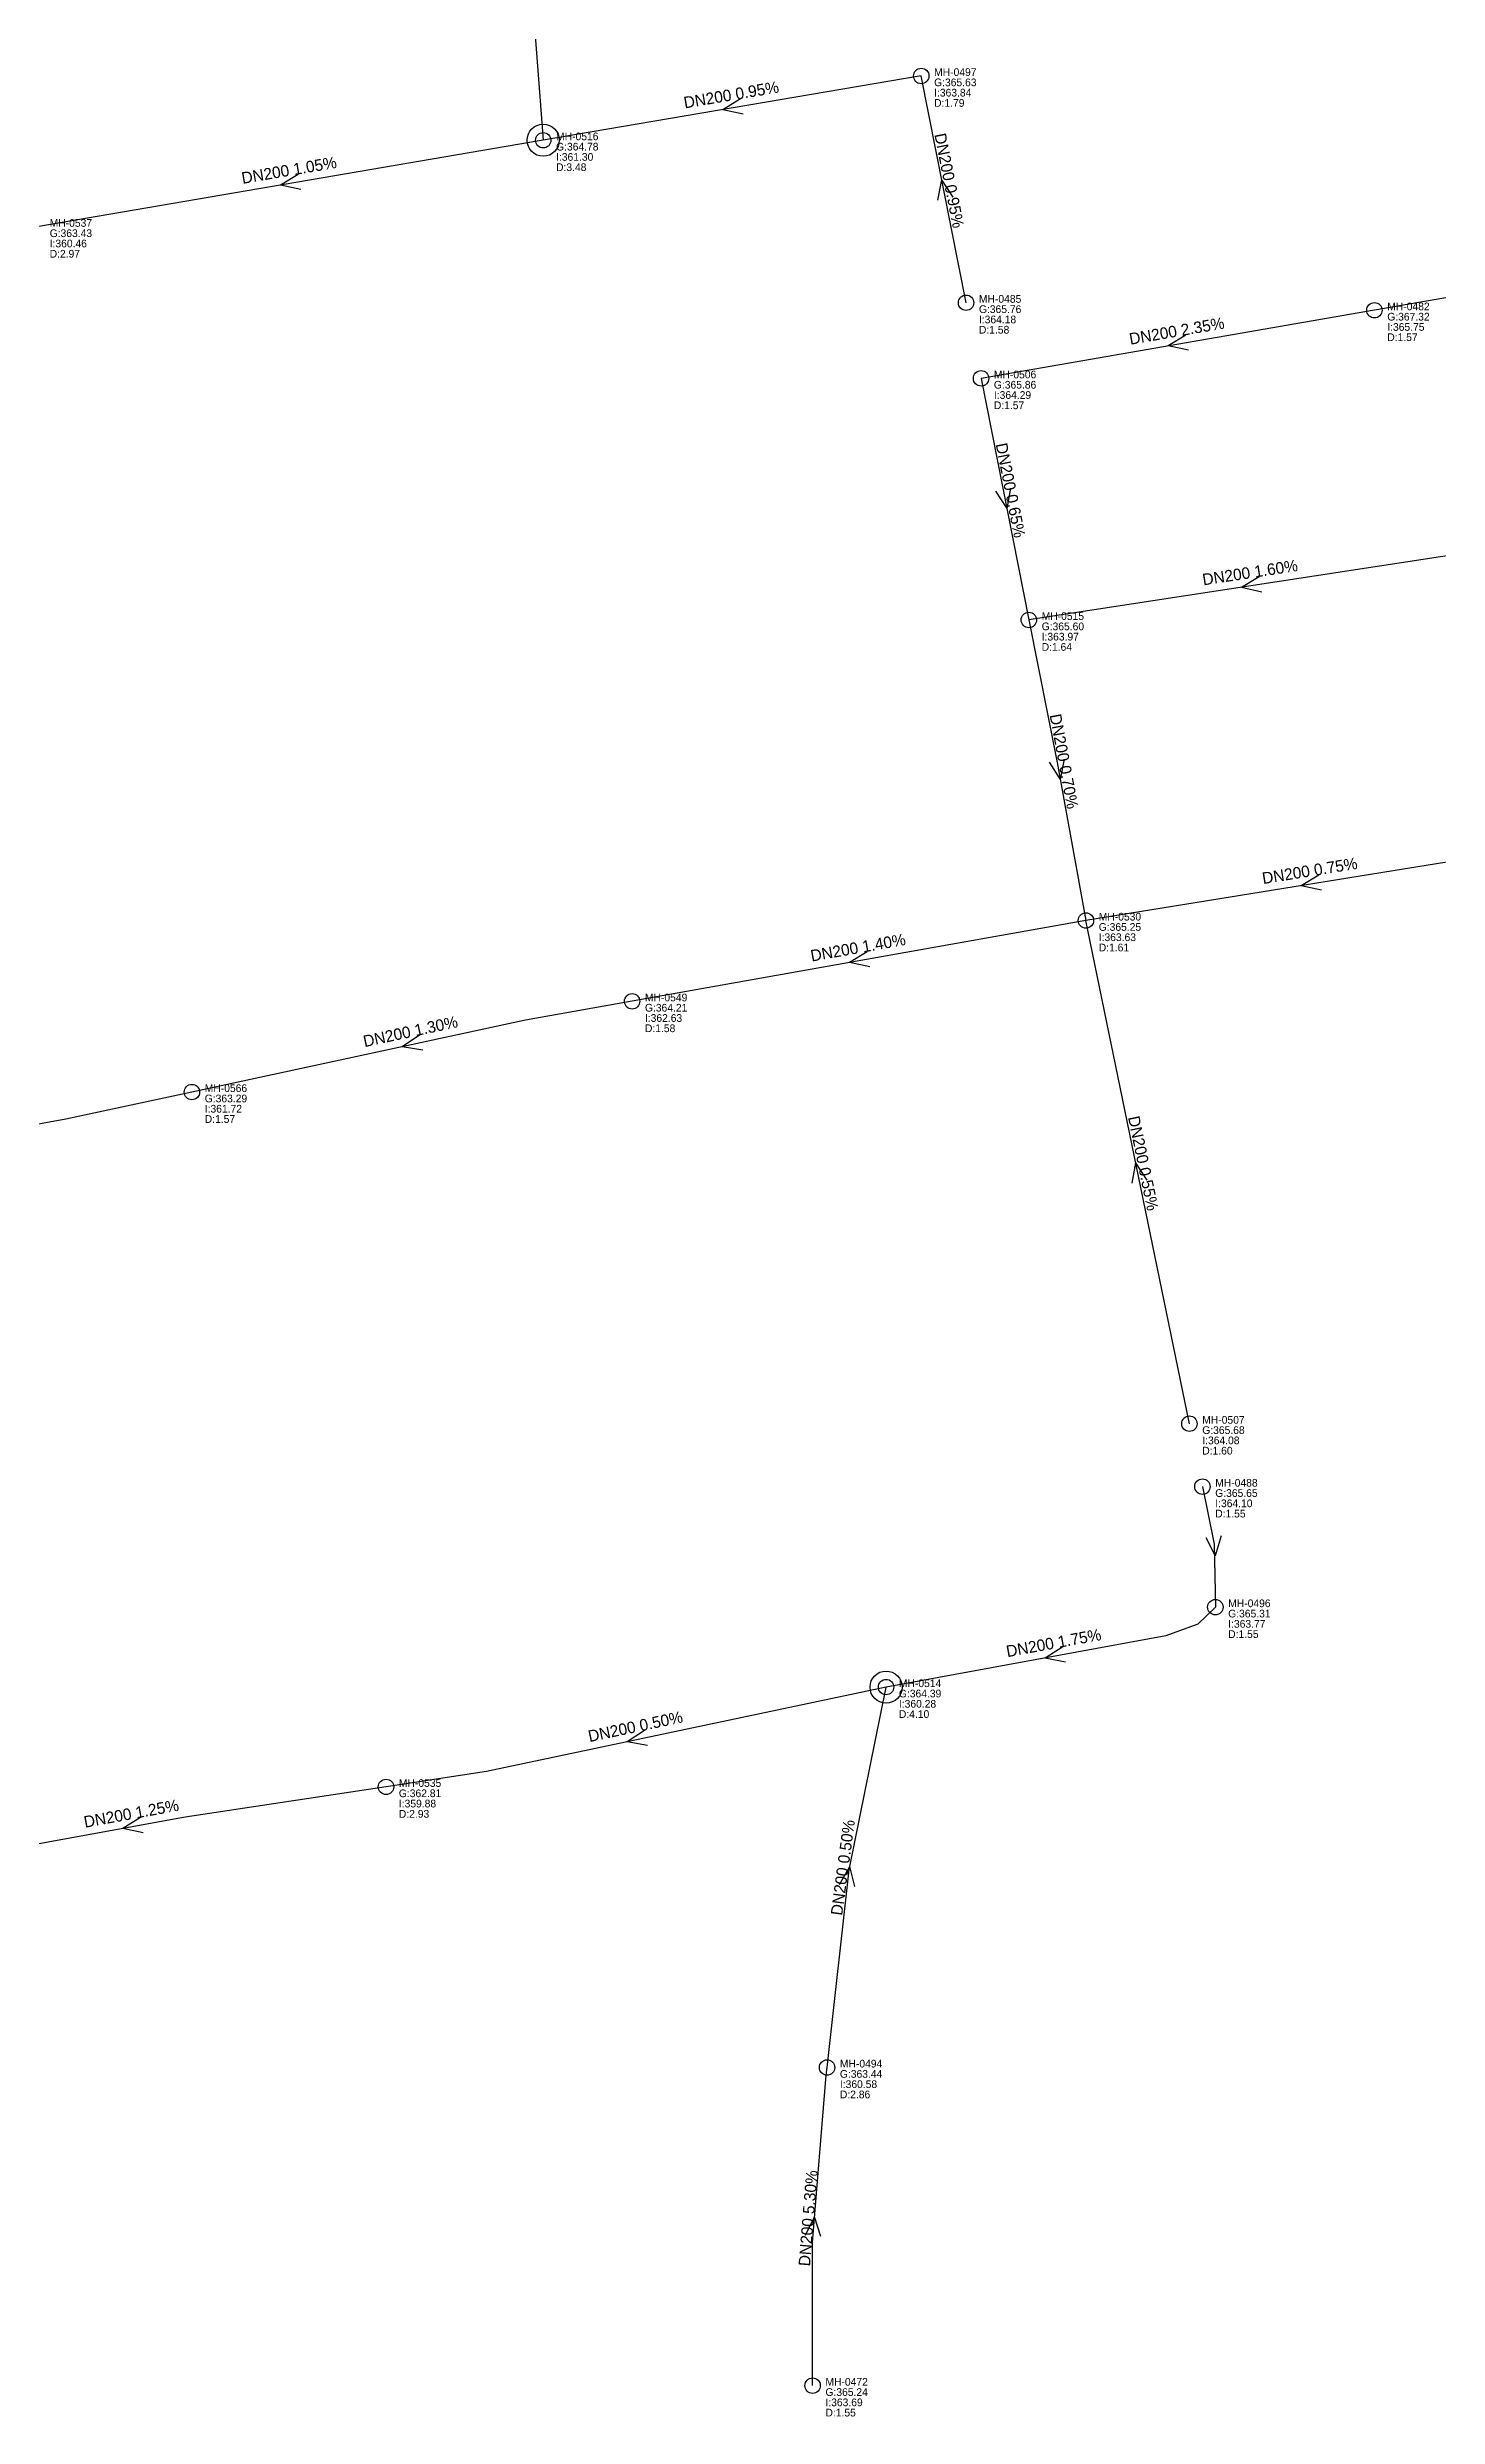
# Model space of a CAD drawing. Header units: metres. Extents: x 449149 to 451990, y 2566737 to 2570847.
# Drawn here: x 451277.6 to 451494.1, y 2568455.5 to 2568824.4 of the extents above; entities that cross this region are included whole.
import ezdxf
from ezdxf.enums import TextEntityAlignment as Align

# ---------------------------------------------------------------- set-up
doc = ezdxf.new("R2010")
doc.units = ezdxf.units.M
for name, color, linetype in [('SEW-DROP', 6, 'Continuous'), ('SEW-LABEL', 2, 'Continuous'), ('SEW-MH', 7, 'Continuous'), ('SEW-MH-LABEL', 8, 'Continuous'), ('SEW-PIPE-DN200', 3, 'Continuous')]:
    doc.layers.add(name, color=color, linetype=linetype)

msp = doc.modelspace()

# ---------------------------------------------------------------- linework, layer by layer
at = {"layer": 'SEW-DROP'}
for centre in [(451354.83, 2568809.98), (451408.22, 2568569.08)]:
    msp.add_circle(centre, 2.5, dxfattribs=at)
at = {"layer": 'SEW-LABEL'}
for p, q in [((451385.54, 2568816.42), (451382.79, 2568814.73)), ((451385.94, 2568814.05), (451382.79, 2568814.73)), ((451316.68, 2568804.67), (451313.92, 2568802.99)), ((451317.08, 2568802.31), (451313.92, 2568802.99)), ((451416.3, 2568800.63), (451416.9, 2568803.8)), ((451418.66, 2568801.09), (451416.9, 2568803.8)), ((451454.92, 2568779.64), (451452.16, 2568777.94)), ((451455.32, 2568777.27), (451452.16, 2568777.94)), ((451425.26, 2568755.32), (451427.02, 2568752.61)), ((451427.62, 2568755.79), (451427.02, 2568752.61)), ((451466.34, 2568741.99), (451463.56, 2568740.35)), ((451466.71, 2568739.62), (451463.56, 2568740.35)), ((451433.6, 2568713.15), (451435.33, 2568710.42)), ((451435.96, 2568713.59), (451435.33, 2568710.42)), ((451475.63, 2568695.55), (451472.86, 2568693.89)), ((451476.01, 2568693.18), (451472.86, 2568693.89)), ((451405.27, 2568683.61), (451402.53, 2568681.9)), ((451405.7, 2568681.25), (451402.53, 2568681.9)), ((451335.55, 2568670.6), (451332.87, 2568668.79)), ((451336.06, 2568668.25), (451332.87, 2568668.79)), ((451446.53, 2568647.57), (451447.1, 2568650.75)), ((451448.88, 2568648.05), (451447.1, 2568650.75)), ((451457.99, 2568592.39), (451459.47, 2568589.52)), ((451460.38, 2568592.62), (451459.47, 2568589.52)), ((451435.74, 2568575.33), (451433.01, 2568573.61)), ((451436.17, 2568572.97), (451433.01, 2568573.61)), ((451370.58, 2568562.34), (451367.9, 2568560.55)), ((451371.08, 2568559.99), (451367.9, 2568560.55)), ((451292.1, 2568548.75), (451289.36, 2568547.04)), ((451292.53, 2568546.39), (451289.36, 2568547.04)), ((451400.99, 2568538.33), (451402.58, 2568541.14)), ((451403.37, 2568538.01), (451402.58, 2568541.14)), ((451395.66, 2568483.71), (451397.1, 2568486.6)), ((451398.05, 2568483.51), (451397.1, 2568486.6))]:
    msp.add_line(p, q, dxfattribs=at)
at = {"layer": 'SEW-MH'}
for centre in [(451413.7, 2568819.99), (451354.83, 2568809.98), (451420.68, 2568784.67), (451484.27, 2568783.5), (451423.01, 2568772.9), (451430.45, 2568735.27), (451439.34, 2568688.46), (451368.67, 2568675.88), (451300.12, 2568661.75), (451455.46, 2568610.1), (451457.48, 2568600.3), (451459.5, 2568581.53), (451408.22, 2568569.08), (451330.35, 2568553.54), (451399.03, 2568509.84), (451396.78, 2568460.29)]:
    msp.add_circle(centre, 1.2, dxfattribs=at)
at = {"layer": 'SEW-PIPE-DN200'}
for points in [[(451351.93, 2568857.7), (451351.54, 2568852.75), (451354.83, 2568809.98)], [(451413.7, 2568819.99), (451354.83, 2568809.98)], [(451420.68, 2568784.67), (451413.7, 2568819.99)], [(451354.83, 2568809.98), (451275.97, 2568796.5)], [(451553.25, 2568795.44), (451484.27, 2568783.5)], [(451484.27, 2568783.5), (451423.01, 2568772.9)], [(451423.01, 2568772.9), (451430.45, 2568735.27)], [(451499.64, 2568745.89), (451430.45, 2568735.27)], [(451430.45, 2568735.27), (451434.84, 2568713.07), (451439.34, 2568688.46)], [(451509.34, 2568699.8), (451439.34, 2568688.46)], [(451439.34, 2568688.46), (451368.67, 2568675.88)], [(451455.46, 2568610.1), (451439.34, 2568688.46)], [(451368.67, 2568675.88), (451352.08, 2568672.92), (451300.12, 2568661.75)], [(451300.12, 2568661.75), (451280.48, 2568657.53), (451231.38, 2568648.56)], [(451457.48, 2568600.3), (451459.32, 2568591.35), (451459.5, 2568581.53), (451459.5, 2568581.53)], [(451459.5, 2568581.53), (451456.77, 2568578.9), (451451.79, 2568577.05), (451408.22, 2568569.08)], [(451408.22, 2568569.08), (451345.99, 2568555.91), (451330.35, 2568553.54)], [(451399.03, 2568509.84), (451402.49, 2568540.61), (451408.22, 2568569.08)], [(451330.35, 2568553.54), (451299.09, 2568548.81), (451257.18, 2568541.17), (451254.01, 2568540.8), (451251.57, 2568541.69)], [(451396.78, 2568460.29), (451396.78, 2568482.61), (451398.89, 2568508.65), (451399.03, 2568509.84)]]:
    msp.add_lwpolyline(points, dxfattribs=at)

# ---------------------------------------------------------------- texts
at = {"layer": 'SEW-LABEL'}
for s, rotation, p in [('DN200 0.95%', 9.647, (451384.26, 2568816.18)), ('DN200 0.95%', 281.1845, (451417.19, 2568803.53)), ('DN200 1.05%', 9.7033, (451315.4, 2568804.44)), ('DN200 2.35%', 9.8169, (451453.64, 2568779.4)), ('DN200 0.65%', -78.8155, (451426.73, 2568755.29)), ('DN200 1.60%', 8.7225, (451465.04, 2568741.78)), ('DN200 0.70%', -79.4615, (451435.05, 2568713.09)), ('DN200 0.75%', 9.2037, (451474.34, 2568695.33)), ('DN200 1.40%', 10.0929, (451404.01, 2568683.37)), ('DN200 1.30%', 12.1315, (451334.34, 2568670.31)), ('DN200 0.55%', 281.6232, (451447.4, 2568650.48)), ('DN200 1.75%', 10.3695, (451434.48, 2568575.08)), ('DN200 0.50%', 11.9479, (451369.37, 2568562.06)), ('DN200 1.25%', 10.3289, (451290.84, 2568548.51)), ('DN200 0.50%', 82.2896, (451402.38, 2568540.86)), ('DN200 5.30%', 85.3517, (451396.98, 2568486.3))]:
    msp.add_text(s, height=1.8, rotation=rotation, dxfattribs=at).set_placement(p, align=Align.CENTER)
at = {"layer": 'SEW-MH-LABEL'}
for s, p in [('MH-0497', (451415.7, 2568819.99)), ('G:365.63', (451415.7, 2568818.39)), ('D:1.79', (451415.7, 2568815.19)), ('I:363.84', (451415.7, 2568816.79)), ('G:364.78', (451356.83, 2568808.38)), ('MH-0516', (451356.83, 2568809.98)), ('D:3.48', (451356.83, 2568805.18)), ('I:361.30', (451356.83, 2568806.78)), ('MH-0537', (451277.97, 2568796.5)), ('G:363.43', (451277.97, 2568794.9)), ('I:360.46', (451277.97, 2568793.3)), ('D:2.97', (451277.97, 2568791.7)), ('G:365.76', (451422.68, 2568783.07)), ('MH-0485', (451422.68, 2568784.67)), ('G:367.32', (451486.27, 2568781.9)), ('MH-0482', (451486.27, 2568783.5)), ('D:1.58', (451422.68, 2568779.87)), ('I:364.18', (451422.68, 2568781.47)), ('D:1.57', (451486.27, 2568778.7)), ('I:365.75', (451486.27, 2568780.3)), ('G:365.86', (451425.01, 2568771.3)), ('MH-0506', (451425.01, 2568772.9)), ('D:1.57', (451425.01, 2568768.1)), ('I:364.29', (451425.01, 2568769.7)), ('MH-0515', (451432.45, 2568735.27)), ('G:365.60', (451432.45, 2568733.67)), ('D:1.64', (451432.45, 2568730.47)), ('I:363.97', (451432.45, 2568732.07)), ('G:365.25', (451441.34, 2568686.86)), ('MH-0530', (451441.34, 2568688.46)), ('D:1.61', (451441.34, 2568683.66)), ('I:363.63', (451441.34, 2568685.26)), ('MH-0549', (451370.67, 2568675.88)), ('G:364.21', (451370.67, 2568674.28)), ('D:1.58', (451370.67, 2568671.08)), ('I:362.63', (451370.67, 2568672.68)), ('G:363.29', (451302.12, 2568660.15)), ('MH-0566', (451302.12, 2568661.75)), ('D:1.57', (451302.12, 2568656.95)), ('I:361.72', (451302.12, 2568658.55)), ('G:365.68', (451457.46, 2568608.5)), ('MH-0507', (451457.46, 2568610.1)), ('D:1.60', (451457.46, 2568605.3)), ('I:364.08', (451457.46, 2568606.9)), ('G:365.65', (451459.48, 2568598.7)), ('MH-0488', (451459.48, 2568600.3)), ('D:1.55', (451459.48, 2568595.5)), ('I:364.10', (451459.48, 2568597.1)), ('G:365.31', (451461.5, 2568579.93)), ('MH-0496', (451461.5, 2568581.53)), ('D:1.55', (451461.5, 2568576.73)), ('I:363.77', (451461.5, 2568578.33)), ('MH-0514', (451410.22, 2568569.08)), ('G:364.39', (451410.22, 2568567.48)), ('D:4.10', (451410.22, 2568564.28)), ('I:360.28', (451410.22, 2568565.88)), ('MH-0535', (451332.35, 2568553.54)), ('G:362.81', (451332.35, 2568551.94)), ('I:359.88', (451332.35, 2568550.34)), ('D:2.93', (451332.35, 2568548.74)), ('MH-0494', (451401.03, 2568509.84)), ('G:363.44', (451401.03, 2568508.24)), ('D:2.86', (451401.03, 2568505.04)), ('I:360.58', (451401.03, 2568506.64)), ('G:365.24', (451398.78, 2568458.69)), ('MH-0472', (451398.78, 2568460.29)), ('I:363.69', (451398.78, 2568457.09)), ('D:1.55', (451398.78, 2568455.49))]:
    msp.add_text(s, height=1.2, dxfattribs=at).set_placement(p)

doc.saveas('drawing.dxf')
